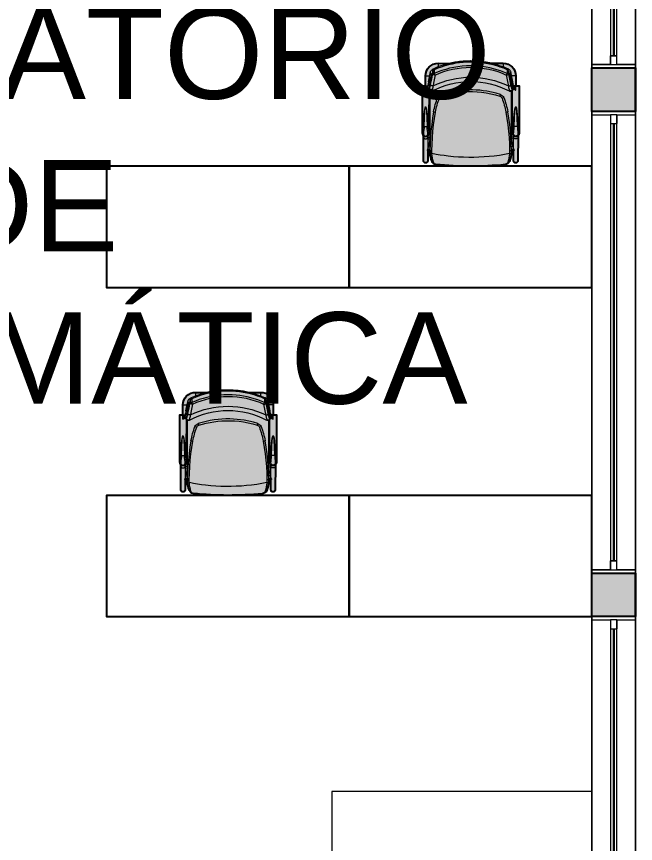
# Model space of a CAD drawing. Header units: metres. Extents: x 512 to 829, y -209 to 245.
# Drawn here: x 694.968 to 698.538, y -178.969 to -174.194 of the extents above; entities that cross this region are included whole.
import ezdxf

# ---------------------------------------------------------------- set-up
doc = ezdxf.new("R2010")
doc.units = ezdxf.units.M
doc.header["$LTSCALE"] = 0.508
doc.set_wipeout_variables(frame=1)
doc.header["$PDSIZE"] = -2
doc.layers.get('0').update_dxf_attribs({"lineweight": 15})
for name, color, linetype, lineweight in [('AMB-NOVOS', 10, 'Continuous', 15), ('None', 7, 'Continuous', 5), ('NãoImprimir', 7, 'Continuous', 5), ('Peitoris', 2, 'Continuous', 5), ('Telhado-Princ', 7, 'Continuous', 5)]:
    doc.layers.add(name, color=color, linetype=linetype, lineweight=lineweight)
for name, color, linetype in [('ARQ-MOB', 250, 'Continuous'), ('MB-ARQ-MOBILIÁRIO 02', 2, 'Continuous'), ('MB-ARQ-MOBILIÁRIO-CADEIRAS', 7, 'Continuous')]:
    doc.layers.add(name, color=color, linetype=linetype)
doc.layers.add('MB-ARQ-MOBILIÁRIO-CADEIRAS-02', color=7, linetype='Continuous', true_color=0x747474)

# ---------------------------------------------------------------- blocks, each defined once
blk = doc.blocks.new('Grupo-4688')
at = {"color": 7, "linetype": 'Continuous', "lineweight": 5}
for points in [[(-1.325, 0.125), (-1.30595, 0.125), (-1.30595, -0.125), (-1.325, -0.125)], [(1.30595, 0.125), (1.325, 0.125), (1.325, -0.125), (1.30595, -0.125)]]:
    blk.add_wipeout(points, dxfattribs=at).dxf.layer = 'None'
at = {"layer": 'None', "color": 7, "linetype": 'Continuous', "lineweight": 5}
for points in [[(-1.325, 0.125), (-1.30595, 0.125), (-1.30595, -0.125), (-1.325, -0.125)], [(1.30595, 0.125), (1.325, 0.125), (1.325, -0.125), (1.30595, -0.125)]]:
    blk.add_lwpolyline(points, close=True, dxfattribs=at)
blk = doc.blocks.new('Grupo-4689')
at = {"layer": 'None', "color": 7}
blk.add_blockref('Grupo-4688', (0, 0), dxfattribs=at)
at = {"layer": 'None', "color": 7, "linetype": 'Continuous', "lineweight": 5}
for p, q in [((-1.325, 0.125), (-1.30595, 0.125)), ((-1.30595, 0.125), (-1.30595, -0.125)), ((1.325, 0.125), (1.30595, 0.125)), ((1.30595, 0.125), (1.30595, -0.125)), ((-1.325, -0.125), (-1.30595, -0.125)), ((1.325, -0.125), (1.30595, -0.125))]:
    blk.add_line(p, q, dxfattribs=at)
blk = doc.blocks.new('Grupo-4690')
at = {"layer": 'None', "color": 7, "linetype": 'Continuous', "lineweight": 5}
for p, q in [((-1.3059, 0.0175), (-1.3059, -0.0175)), ((1.3059, 0.0175), (1.3059, -0.0175))]:
    blk.add_line(p, q, dxfattribs=at)
blk = doc.blocks.new('Grupo-4691')
at = {"color": 7, "linetype": 'Continuous', "lineweight": 5}
for points in [[(-1.3059, 0.0175), (-1.2551, 0.0175), (-1.2551, -0.0175), (-1.3059, -0.0175)], [(1.2551, 0.0175), (1.3059, 0.0175), (1.3059, -0.0175), (1.2551, -0.0175)]]:
    blk.add_wipeout(points, dxfattribs=at).dxf.layer = 'None'
at = {"layer": 'None', "color": 7, "linetype": 'Continuous', "lineweight": 5}
for points in [[(-1.3059, 0.0175), (-1.2551, 0.0175), (-1.2551, -0.0175), (-1.3059, -0.0175)], [(1.2551, 0.0175), (1.3059, 0.0175), (1.3059, -0.0175), (1.2551, -0.0175)]]:
    blk.add_lwpolyline(points, close=True, dxfattribs=at)
blk = doc.blocks.new('Grupo-4692')
at = {"layer": 'None', "color": 7}
blk.add_blockref('Grupo-4690', (0, 0), dxfattribs=at)
at = {"color": 7, "linetype": 'Continuous', "lineweight": 5}
blk.add_wipeout([(-1.2551, 0.0175), (1.2551, 0.0175), (1.2551, -0.0175), (-1.2551, -0.0175)], dxfattribs=at).dxf.layer = 'None'
at = {"layer": 'None', "color": 7, "linetype": 'Continuous', "lineweight": 5}
blk.add_lwpolyline([(-1.2551, 0.0175), (1.2551, 0.0175), (1.2551, -0.0175), (-1.2551, -0.0175)], close=True, dxfattribs=at)
at = {"layer": 'None', "color": 7}
blk.add_blockref('Grupo-4691', (0, 0), dxfattribs=at)
at = {"layer": 'None', "color": 7, "linetype": 'Continuous', "lineweight": 5}
for p, q in [((-1.3059, 0.0175), (-1.2551, 0.0175)), ((-1.2551, 0.0175), (-1.2551, -0.0175)), ((1.3059, 0.0175), (1.2551, 0.0175)), ((1.2551, 0.0175), (1.2551, -0.0175)), ((-1.3059, -0.0175), (-1.2551, -0.0175)), ((1.3059, -0.0175), (1.2551, -0.0175))]:
    blk.add_line(p, q, dxfattribs=at)
blk = doc.blocks.new('Grupo-4693')
at = {"color": 7, "linetype": 'Continuous', "lineweight": 9}
blk.add_wipeout([(-1.25515, 0.000635), (1.25515, 0.000635), (1.25515, -0.000635), (-1.25515, -0.000635)], dxfattribs=at).dxf.layer = 'None'
blk = doc.blocks.new('Grupo-4694')
at = {"layer": 'None', "color": 7}
blk.add_blockref('Grupo-4693', (0, 0), dxfattribs=at)
at = {"layer": 'None', "color": 7, "linetype": 'Continuous', "lineweight": 25}
for p, q in [((-1.25515, 0.000635), (1.25515, 0.000635)), ((-1.25515, -0.000635), (1.25515, -0.000635))]:
    blk.add_line(p, q, dxfattribs=at)
blk = doc.blocks.new('Grupo-4695')
at = {"layer": 'None', "color": 7, "linetype": 'Continuous', "lineweight": 20}
for p, q in [((1.325, 0.125), (-1.325, 0.125)), ((1.325, -0.125), (-1.325, -0.125))]:
    blk.add_line(p, q, dxfattribs=at)
blk = doc.blocks.new('Window (2D)-405')
at = {"color": 7, "linetype": 'Continuous', "lineweight": 5}
blk.add_wipeout([(-1.325, 0.125), (1.325, 0.125), (1.325, -0.125), (-1.325, -0.125)], dxfattribs=at).dxf.layer = 'None'
at = {"layer": 'None', "color": 7}
blk.add_blockref('Grupo-4689', (0, 0), dxfattribs=at)
at = {"layer": 'None', "color": 7, "linetype": 'Continuous', "lineweight": 5}
for p, q in [((-1.325, 0.125), (1.325, 0.125)), ((-1.325, -0.125), (1.325, -0.125))]:
    blk.add_line(p, q, dxfattribs=at)
at = {"layer": 'NãoImprimir', "linetype": 'Continuous'}
for p in [(-1.325, 0), (1.325, 0)]:
    blk.add_point(p, dxfattribs=at)
at = {"layer": 'Peitoris'}
blk.add_blockref('Grupo-4692', (0, 0), dxfattribs=at)
blk.add_blockref('Grupo-4694', (0, 0), dxfattribs=at)
at = {"layer": 'Telhado-Princ'}
blk.add_blockref('Grupo-4695', (0, 0), dxfattribs=at)
blk = doc.blocks.new('Grupo-4696')
at = {"color": 7, "linetype": 'Continuous', "lineweight": 5}
for points in [[(-1.325, 0.125), (-1.30595, 0.125), (-1.30595, -0.125), (-1.325, -0.125)], [(1.30595, 0.125), (1.325, 0.125), (1.325, -0.125), (1.30595, -0.125)]]:
    blk.add_wipeout(points, dxfattribs=at).dxf.layer = 'None'
at = {"layer": 'None', "color": 7, "linetype": 'Continuous', "lineweight": 5}
for points in [[(-1.325, 0.125), (-1.30595, 0.125), (-1.30595, -0.125), (-1.325, -0.125)], [(1.30595, 0.125), (1.325, 0.125), (1.325, -0.125), (1.30595, -0.125)]]:
    blk.add_lwpolyline(points, close=True, dxfattribs=at)
blk = doc.blocks.new('Grupo-4697')
at = {"layer": 'None', "color": 7}
blk.add_blockref('Grupo-4696', (0, 0), dxfattribs=at)
at = {"layer": 'None', "color": 7, "linetype": 'Continuous', "lineweight": 5}
for p, q in [((-1.325, 0.125), (-1.30595, 0.125)), ((-1.30595, 0.125), (-1.30595, -0.125)), ((1.325, 0.125), (1.30595, 0.125)), ((1.30595, 0.125), (1.30595, -0.125)), ((-1.325, -0.125), (-1.30595, -0.125)), ((1.325, -0.125), (1.30595, -0.125))]:
    blk.add_line(p, q, dxfattribs=at)
blk = doc.blocks.new('Grupo-4698')
at = {"layer": 'None', "color": 7, "linetype": 'Continuous', "lineweight": 5}
for p, q in [((-1.3059, 0.0175), (-1.3059, -0.0175)), ((1.3059, 0.0175), (1.3059, -0.0175))]:
    blk.add_line(p, q, dxfattribs=at)
blk = doc.blocks.new('Grupo-4699')
at = {"color": 7, "linetype": 'Continuous', "lineweight": 5}
for points in [[(-1.3059, 0.0175), (-1.2551, 0.0175), (-1.2551, -0.0175), (-1.3059, -0.0175)], [(1.2551, 0.0175), (1.3059, 0.0175), (1.3059, -0.0175), (1.2551, -0.0175)]]:
    blk.add_wipeout(points, dxfattribs=at).dxf.layer = 'None'
at = {"layer": 'None', "color": 7, "linetype": 'Continuous', "lineweight": 5}
for points in [[(-1.3059, 0.0175), (-1.2551, 0.0175), (-1.2551, -0.0175), (-1.3059, -0.0175)], [(1.2551, 0.0175), (1.3059, 0.0175), (1.3059, -0.0175), (1.2551, -0.0175)]]:
    blk.add_lwpolyline(points, close=True, dxfattribs=at)
blk = doc.blocks.new('Grupo-4700')
at = {"layer": 'None', "color": 7}
blk.add_blockref('Grupo-4698', (0, 0), dxfattribs=at)
at = {"color": 7, "linetype": 'Continuous', "lineweight": 5}
blk.add_wipeout([(-1.2551, 0.0175), (1.2551, 0.0175), (1.2551, -0.0175), (-1.2551, -0.0175)], dxfattribs=at).dxf.layer = 'None'
at = {"layer": 'None', "color": 7, "linetype": 'Continuous', "lineweight": 5}
blk.add_lwpolyline([(-1.2551, 0.0175), (1.2551, 0.0175), (1.2551, -0.0175), (-1.2551, -0.0175)], close=True, dxfattribs=at)
at = {"layer": 'None', "color": 7}
blk.add_blockref('Grupo-4699', (0, 0), dxfattribs=at)
at = {"layer": 'None', "color": 7, "linetype": 'Continuous', "lineweight": 5}
for p, q in [((-1.3059, 0.0175), (-1.2551, 0.0175)), ((-1.2551, 0.0175), (-1.2551, -0.0175)), ((1.3059, 0.0175), (1.2551, 0.0175)), ((1.2551, 0.0175), (1.2551, -0.0175)), ((-1.3059, -0.0175), (-1.2551, -0.0175)), ((1.3059, -0.0175), (1.2551, -0.0175))]:
    blk.add_line(p, q, dxfattribs=at)
blk = doc.blocks.new('Grupo-4701')
at = {"color": 7, "linetype": 'Continuous', "lineweight": 9}
blk.add_wipeout([(-1.25515, 0.000635), (1.25515, 0.000635), (1.25515, -0.000635), (-1.25515, -0.000635)], dxfattribs=at).dxf.layer = 'None'
blk = doc.blocks.new('Grupo-4702')
at = {"layer": 'None', "color": 7}
blk.add_blockref('Grupo-4701', (0, 0), dxfattribs=at)
at = {"layer": 'None', "color": 7, "linetype": 'Continuous', "lineweight": 25}
for p, q in [((-1.25515, 0.000635), (1.25515, 0.000635)), ((-1.25515, -0.000635), (1.25515, -0.000635))]:
    blk.add_line(p, q, dxfattribs=at)
blk = doc.blocks.new('Grupo-4703')
at = {"layer": 'None', "color": 7, "linetype": 'Continuous', "lineweight": 20}
for p, q in [((1.325, 0.125), (-1.325, 0.125)), ((1.325, -0.125), (-1.325, -0.125))]:
    blk.add_line(p, q, dxfattribs=at)
blk = doc.blocks.new('Window (2D)-406')
at = {"color": 7, "linetype": 'Continuous', "lineweight": 5}
blk.add_wipeout([(-1.325, 0.125), (1.325, 0.125), (1.325, -0.125), (-1.325, -0.125)], dxfattribs=at).dxf.layer = 'None'
at = {"layer": 'None', "color": 7}
blk.add_blockref('Grupo-4697', (0, 0), dxfattribs=at)
at = {"layer": 'None', "color": 7, "linetype": 'Continuous', "lineweight": 5}
for p, q in [((-1.325, 0.125), (1.325, 0.125)), ((-1.325, -0.125), (1.325, -0.125))]:
    blk.add_line(p, q, dxfattribs=at)
at = {"layer": 'NãoImprimir', "linetype": 'Continuous'}
for p in [(-1.325, 0), (1.325, 0)]:
    blk.add_point(p, dxfattribs=at)
at = {"layer": 'Peitoris'}
blk.add_blockref('Grupo-4700', (0, 0), dxfattribs=at)
blk.add_blockref('Grupo-4702', (0, 0), dxfattribs=at)
at = {"layer": 'Telhado-Princ'}
blk.add_blockref('Grupo-4703', (0, 0), dxfattribs=at)
blk = doc.blocks.new('Grupo-4704')
at = {"color": 7, "linetype": 'Continuous', "lineweight": 5}
for points in [[(-1.325, 0.125), (-1.30595, 0.125), (-1.30595, -0.125), (-1.325, -0.125)], [(1.30595, 0.125), (1.325, 0.125), (1.325, -0.125), (1.30595, -0.125)]]:
    blk.add_wipeout(points, dxfattribs=at).dxf.layer = 'None'
at = {"layer": 'None', "color": 7, "linetype": 'Continuous', "lineweight": 5}
for points in [[(-1.325, 0.125), (-1.30595, 0.125), (-1.30595, -0.125), (-1.325, -0.125)], [(1.30595, 0.125), (1.325, 0.125), (1.325, -0.125), (1.30595, -0.125)]]:
    blk.add_lwpolyline(points, close=True, dxfattribs=at)
blk = doc.blocks.new('Grupo-4705')
at = {"layer": 'None', "color": 7}
blk.add_blockref('Grupo-4704', (0, 0), dxfattribs=at)
at = {"layer": 'None', "color": 7, "linetype": 'Continuous', "lineweight": 5}
for p, q in [((-1.325, 0.125), (-1.30595, 0.125)), ((-1.30595, 0.125), (-1.30595, -0.125)), ((1.325, 0.125), (1.30595, 0.125)), ((1.30595, 0.125), (1.30595, -0.125)), ((-1.325, -0.125), (-1.30595, -0.125)), ((1.325, -0.125), (1.30595, -0.125))]:
    blk.add_line(p, q, dxfattribs=at)
blk = doc.blocks.new('Grupo-4706')
at = {"layer": 'None', "color": 7, "linetype": 'Continuous', "lineweight": 5}
for p, q in [((-1.3059, 0.0175), (-1.3059, -0.0175)), ((1.3059, 0.0175), (1.3059, -0.0175))]:
    blk.add_line(p, q, dxfattribs=at)
blk = doc.blocks.new('Grupo-4707')
at = {"color": 7, "linetype": 'Continuous', "lineweight": 5}
for points in [[(-1.3059, 0.0175), (-1.2551, 0.0175), (-1.2551, -0.0175), (-1.3059, -0.0175)], [(1.2551, 0.0175), (1.3059, 0.0175), (1.3059, -0.0175), (1.2551, -0.0175)]]:
    blk.add_wipeout(points, dxfattribs=at).dxf.layer = 'None'
at = {"layer": 'None', "color": 7, "linetype": 'Continuous', "lineweight": 5}
for points in [[(-1.3059, 0.0175), (-1.2551, 0.0175), (-1.2551, -0.0175), (-1.3059, -0.0175)], [(1.2551, 0.0175), (1.3059, 0.0175), (1.3059, -0.0175), (1.2551, -0.0175)]]:
    blk.add_lwpolyline(points, close=True, dxfattribs=at)
blk = doc.blocks.new('Grupo-4708')
at = {"layer": 'None', "color": 7}
blk.add_blockref('Grupo-4706', (0, 0), dxfattribs=at)
at = {"color": 7, "linetype": 'Continuous', "lineweight": 5}
blk.add_wipeout([(-1.2551, 0.0175), (1.2551, 0.0175), (1.2551, -0.0175), (-1.2551, -0.0175)], dxfattribs=at).dxf.layer = 'None'
at = {"layer": 'None', "color": 7, "linetype": 'Continuous', "lineweight": 5}
blk.add_lwpolyline([(-1.2551, 0.0175), (1.2551, 0.0175), (1.2551, -0.0175), (-1.2551, -0.0175)], close=True, dxfattribs=at)
at = {"layer": 'None', "color": 7}
blk.add_blockref('Grupo-4707', (0, 0), dxfattribs=at)
at = {"layer": 'None', "color": 7, "linetype": 'Continuous', "lineweight": 5}
for p, q in [((-1.3059, 0.0175), (-1.2551, 0.0175)), ((-1.2551, 0.0175), (-1.2551, -0.0175)), ((1.3059, 0.0175), (1.2551, 0.0175)), ((1.2551, 0.0175), (1.2551, -0.0175)), ((-1.3059, -0.0175), (-1.2551, -0.0175)), ((1.3059, -0.0175), (1.2551, -0.0175))]:
    blk.add_line(p, q, dxfattribs=at)
blk = doc.blocks.new('Grupo-4709')
at = {"color": 7, "linetype": 'Continuous', "lineweight": 9}
blk.add_wipeout([(-1.25515, 0.000635), (1.25515, 0.000635), (1.25515, -0.000635), (-1.25515, -0.000635)], dxfattribs=at).dxf.layer = 'None'
blk = doc.blocks.new('Grupo-4710')
at = {"layer": 'None', "color": 7}
blk.add_blockref('Grupo-4709', (0, 0), dxfattribs=at)
at = {"layer": 'None', "color": 7, "linetype": 'Continuous', "lineweight": 25}
for p, q in [((-1.25515, 0.000635), (1.25515, 0.000635)), ((-1.25515, -0.000635), (1.25515, -0.000635))]:
    blk.add_line(p, q, dxfattribs=at)
blk = doc.blocks.new('Grupo-4711')
at = {"layer": 'None', "color": 7, "linetype": 'Continuous', "lineweight": 20}
for p, q in [((1.325, 0.125), (-1.325, 0.125)), ((1.325, -0.125), (-1.325, -0.125))]:
    blk.add_line(p, q, dxfattribs=at)
blk = doc.blocks.new('Window (2D)-407')
at = {"color": 7, "linetype": 'Continuous', "lineweight": 5}
blk.add_wipeout([(-1.325, 0.125), (1.325, 0.125), (1.325, -0.125), (-1.325, -0.125)], dxfattribs=at).dxf.layer = 'None'
at = {"layer": 'None', "color": 7}
blk.add_blockref('Grupo-4705', (0, 0), dxfattribs=at)
at = {"layer": 'None', "color": 7, "linetype": 'Continuous', "lineweight": 5}
for p, q in [((-1.325, 0.125), (1.325, 0.125)), ((-1.325, -0.125), (1.325, -0.125))]:
    blk.add_line(p, q, dxfattribs=at)
at = {"layer": 'NãoImprimir', "linetype": 'Continuous'}
for p in [(-1.325, 0), (1.325, 0)]:
    blk.add_point(p, dxfattribs=at)
at = {"layer": 'Peitoris'}
blk.add_blockref('Grupo-4708', (0, 0), dxfattribs=at)
blk.add_blockref('Grupo-4710', (0, 0), dxfattribs=at)
at = {"layer": 'Telhado-Princ'}
blk.add_blockref('Grupo-4711', (0, 0), dxfattribs=at)
blk = doc.blocks.new('Grupo-4859')
at = {"layer": 'None', "linetype": 'Continuous', "lineweight": 0}
for points in [[(-19.1639, -100.4987), (-19.1639, -100.2487), (-18.9139, -100.2487), (-18.9139, -100.4987)], [(-19.1639, -103.3987), (-19.1639, -103.1487), (-18.9139, -103.1487), (-18.9139, -103.3987)]]:
    blk.add_hatch(color=255, dxfattribs=at).paths.add_polyline_path(points)
at = {"layer": 'None', "color": 7, "linetype": 'Continuous', "lineweight": 25}
for points in [[(-19.1639, -100.4987), (-19.1639, -100.2487), (-18.9139, -100.2487), (-18.9139, -100.4987)], [(-19.1639, -103.3987), (-19.1639, -103.1487), (-18.9139, -103.1487), (-18.9139, -103.3987)]]:
    blk.add_lwpolyline(points, close=True, dxfattribs=at)
blk = doc.blocks.new('TECTON FIXA')
h = blk.add_hatch(color=256)
edge = h.paths.add_edge_path()
edge.add_line((-0.2473, 0.0321), (-0.2473, 0.0928))
edge.add_line((-0.2473, 0.0928), (-0.2348, 0.0968))
edge.add_line((-0.2348, 0.0968), (-0.2348, 0.0817))
edge.add_arc((-0.105, 0.0817), 0.1298, 180, 204.5205)
edge.add_arc((-0.1939, 0.0412), 0.0321, 204.5205, 259.9408)
edge.add_arc((-0.002, 2.0405), 2.0405, 264.4455, 275.7159)
edge.add_arc((0.196, 0.0391), 0.0294, 280.2206, 337.5854)
edge.add_arc((0.0809, 0.0865), 0.1539, 337.5854, 356.3465)
edge.add_line((0.2344, 0.0767), (0.2348, 0.0968))
edge.add_line((0.2348, 0.0968), (0.2473, 0.0928))
edge.add_line((0.2473, 0.0928), (0.2473, 0.0321))
edge.add_arc((0.26, 0.0321), 0.0127, 180, 360)
edge.add_line((0.2727, 0.0321), (0.2726, 0.1751))
edge.add_arc((0.299, 0.1752), 0.0264, 140.266, 180.0527, ccw=False)
edge.add_line((0.2787, 0.192), (0.279, 0.4651))
edge.add_line((0.279, 0.4651), (0.26, 0.4651))
edge.add_line((0.26, 0.4651), (0.2604, 0.5221))
edge.add_arc((0.1881, 0.5226), 0.0723, 359.6453, 450.3547)
edge.add_line((0.1877, 0.5948), (0.1189, 0.5944))
edge.add_arc((0, 0.0855), 0.5226, 76.8468, 102.9792)
edge.add_line((-0.1174, 0.5948), (-0.1877, 0.5948))
edge.add_arc((-0.1877, 0.5221), 0.0727, 90, 180)
edge.add_line((-0.2604, 0.5221), (-0.26, 0.4651))
edge.add_line((-0.26, 0.4651), (-0.279, 0.4651))
edge.add_line((-0.279, 0.4651), (-0.2789, 0.1891))
edge.add_arc((-0.2605, 0.1891), 0.0185, 180.0184, 226.71)
edge.add_line((-0.2731, 0.1757), (-0.2727, 0.0321))
edge.add_arc((-0.26, 0.0321), 0.0127, 180.1644, 360)
blk.add_lwpolyline([(-0.2727, 0.0321, 1), (-0.2473, 0.0321), (-0.2473, 0.0928), (-0.2348, 0.0968), (-0.2348, 0.0817, 0.107401), (-0.2231, 0.0278, 0.246643), (-0.1995, 0.0096, 0.049216), (0.2012, 0.0101, 0.255663), (0.2231, 0.0278, 0.082044), (0.2344, 0.0767), (0.2348, 0.0968), (0.2473, 0.0928), (0.2473, 0.0321, 1), (0.2727, 0.0321), (0.2726, 0.1751, -0.175367), (0.2787, 0.192), (0.279, 0.4651), (0.26, 0.4651), (0.2604, 0.5221, 0.417845), (0.1877, 0.5948), (0.1189, 0.5944, 0.114521), (-0.1174, 0.5948), (-0.1877, 0.5948, 0.414214), (-0.2604, 0.5221), (-0.26, 0.4651), (-0.279, 0.4651), (-0.2789, 0.1891, 0.206597), (-0.2731, 0.1757), (-0.2727, 0.0321, 0.998567), (-0.2473, 0.0321), (-0.2473, 0.0928), (-0.2348, 0.0968)], format="xyb")
at = {"layer": 'MB-ARQ-MOBILIÁRIO-CADEIRAS', "linetype": 'Continuous', "lineweight": 15}
for p, q in [((-0.1174, 0.5948), (-0.1877, 0.5948)), ((-0.1877, 0.5948), (-0.1877, 0.5736)), ((0.1877, 0.5948), (0.1174, 0.5948)), ((0.1877, 0.5948), (0.1877, 0.5736)), ((-0.231, 0.5293), (-0.231, 0.5471)), ((-0.2188, 0.5499), (-0.2192, 0.5482)), ((-0.2192, 0.5482), (-0.2192, 0.5399)), ((-0.2188, 0.5356), (-0.2188, 0.5499)), ((-0.2188, 0.5356), (-0.2098, 0.5356)), ((-0.213, 0.5562), (-0.213, 0.5633)), ((-0.2098, 0.5579), (-0.2098, 0.5356)), ((0.2098, 0.5579), (0.2098, 0.5356)), ((0.2188, 0.5356), (0.2098, 0.5356)), ((0.213, 0.5562), (0.213, 0.5633)), ((0.2188, 0.5356), (0.2188, 0.5499)), ((0.2188, 0.5499), (0.2192, 0.5482)), ((0.2192, 0.5482), (0.2192, 0.5399)), ((0.231, 0.5293), (0.231, 0.5471)), ((-0.2604, 0.5221), (-0.2604, 0.4651)), ((-0.2604, 0.5221), (-0.2358, 0.5221)), ((0.2604, 0.5221), (0.2358, 0.5221)), ((0.2604, 0.4651), (0.2604, 0.5221)), ((-0.279, 0.4651), (-0.279, 0.3557)), ((-0.279, 0.4651), (-0.26, 0.4651)), ((-0.26, 0.44), (-0.26, 0.4651)), ((-0.26, 0.4651), (-0.2485, 0.4651)), ((-0.2532, 0.4441), (-0.2532, 0.4604)), ((-0.2498, 0.4455), (-0.2494, 0.4465)), ((-0.2498, 0.4455), (-0.2498, 0.4456)), ((-0.2492, 0.447), (-0.2494, 0.4466)), ((-0.2494, 0.4465), (-0.2494, 0.4466)), ((-0.2492, 0.4633), (-0.2492, 0.447)), ((-0.241, 0.3558), (-0.241, 0.442)), ((-0.241, 0.4415), (-0.2407, 0.4416)), ((-0.24, 0.4435), (-0.24, 0.4433)), ((-0.2395, 0.4452), (-0.2395, 0.4447)), ((-0.235, 0.1685), (-0.235, 0.4342)), ((-0.2229, 0.4344), (-0.2237, 0.434)), ((-0.2229, 0.4344), (-0.2215, 0.435)), ((0.2229, 0.4344), (0.2215, 0.435)), ((0.2229, 0.4344), (0.2237, 0.434)), ((0.235, 0.4343), (0.235, 0.1685)), ((0.2395, 0.4452), (0.2395, 0.4447)), ((0.24, 0.4433), (0.24, 0.4435)), ((0.241, 0.4415), (0.2407, 0.4416)), ((0.241, 0.442), (0.241, 0.3558)), ((0.26, 0.4651), (0.2485, 0.4651)), ((0.2492, 0.4633), (0.2492, 0.447)), ((0.2492, 0.447), (0.2494, 0.4466)), ((0.2494, 0.4465), (0.2494, 0.4466)), ((0.2498, 0.4455), (0.2494, 0.4465)), ((0.2498, 0.4455), (0.2498, 0.4456)), ((0.2532, 0.4441), (0.2532, 0.4604)), ((0.26, 0.44), (0.26, 0.4651)), ((0.279, 0.4651), (0.26, 0.4651)), ((0.279, 0.3557), (0.279, 0.4651)), ((-0.279, 0.3557), (-0.279, 0.3555)), ((-0.2787, 0.3449), (-0.2788, 0.3449)), ((-0.2412, 0.3449), (-0.2413, 0.3449)), ((-0.241, 0.3556), (-0.241, 0.3558)), ((0.2412, 0.3449), (0.2413, 0.3449)), ((0.2787, 0.3449), (0.2788, 0.3449)), ((0.279, 0.3557), (0.279, 0.3555)), ((-0.279, 0.2629), (-0.279, 0.1891)), ((-0.241, 0.1891), (-0.241, 0.2625)), ((0.241, 0.2625), (0.241, 0.1891)), ((0.279, 0.1891), (0.279, 0.2629)), ((-0.2688, 0.2306), (-0.2512, 0.2306)), ((0.2688, 0.2306), (0.2512, 0.2306)), ((-0.279, 0.1891), (-0.2789, 0.1891)), ((-0.2727, 0.1752), (-0.2727, 0.1691)), ((-0.2727, 0.1691), (-0.2727, 0.0321)), ((-0.2473, 0.1691), (-0.2473, 0.1751)), ((-0.2473, 0.1034), (-0.2473, 0.1691)), ((-0.2473, 0.1685), (-0.235, 0.1685)), ((-0.2473, 0.1596), (-0.2359, 0.1576)), ((-0.2442, 0.1108), (-0.2359, 0.1576)), ((-0.2411, 0.1891), (-0.241, 0.1891)), ((0.2473, 0.1685), (0.235, 0.1685)), ((0.2473, 0.1596), (0.2359, 0.1576)), ((0.2359, 0.1576), (0.2442, 0.1108)), ((0.2411, 0.1891), (0.241, 0.1891)), ((0.2473, 0.1752), (0.2473, 0.1691)), ((0.2473, 0.1691), (0.2473, 0.1034)), ((0.2727, 0.1691), (0.2727, 0.1751)), ((0.2727, 0.0321), (0.2727, 0.1691)), ((0.279, 0.1891), (0.2789, 0.1891)), ((-0.2504, 0.0918), (-0.2348, 0.0968)), ((-0.2473, 0.1097), (-0.2344, 0.1139)), ((-0.2473, 0.1096), (-0.2344, 0.1138)), ((0.2473, 0.1097), (0.2344, 0.1139)), ((0.2473, 0.1096), (0.2344, 0.1138)), ((0.2504, 0.0918), (0.2348, 0.0968)), ((-0.2473, 0.0321), (-0.2473, 0.0929)), ((-0.235, 0.0891), (-0.235, 0.0883)), ((0.235, 0.0883), (0.235, 0.0891)), ((0.2473, 0.093), (0.2473, 0.0321)), ((-0.2231, 0.0278), (-0.2231, 0.0285)), ((-0.1981, 0.0092), (-0.1981, 0.0093)), ((0.1981, 0.0092), (0.1981, 0.0093)), ((0.2231, 0.0278), (0.2231, 0.0285))]:
    blk.add_line(p, q, dxfattribs=at)
at = {"layer": 'MB-ARQ-MOBILIÁRIO-CADEIRAS', "linetype": 'Continuous', "lineweight": 15, "flags": 128}
for points in [[(-0.213, 0.5633), (-0.1931, 0.5716), (-0.1728, 0.5791), (-0.1523, 0.5857), (-0.1315, 0.5915), (-0.1098, 0.5966), (-0.0879, 0.6008), (-0.0659, 0.604), (-0.0438, 0.6063), (-0.0219, 0.6077), (0, 0.6082), (0.0216, 0.6077), (0.0432, 0.6064), (0.0648, 0.6042), (0.0862, 0.6011), (0.1081, 0.597), (0.1298, 0.5919), (0.1512, 0.586), (0.1724, 0.5792), (0.1929, 0.5717), (0.213, 0.5633)], [(-0.2098, 0.5579), (-0.1903, 0.566), (-0.1704, 0.5732), (-0.1503, 0.5797), (-0.1299, 0.5854), (-0.1087, 0.5903), (-0.0873, 0.5944), (-0.0658, 0.5976), (-0.0441, 0.5999), (-0.0221, 0.6013), (0, 0.6018), (0.0214, 0.6013), (0.0429, 0.6), (0.0642, 0.5978), (0.0854, 0.5947), (0.1071, 0.5907), (0.1286, 0.5857), (0.1499, 0.5798), (0.1709, 0.5731), (0.1905, 0.5659), (0.2098, 0.5579)], [(-0.2098, 0.5356), (-0.1906, 0.5437), (-0.1711, 0.5511), (-0.1513, 0.5576), (-0.1313, 0.5634), (-0.1104, 0.5685), (-0.0894, 0.5727), (-0.0681, 0.576), (-0.0468, 0.5785), (-0.0234, 0.5801), (0, 0.5806), (0.0246, 0.58), (0.0491, 0.5782), (0.0736, 0.5752), (0.0978, 0.5711), (0.1218, 0.5658), (0.1443, 0.5598), (0.1665, 0.5527), (0.1884, 0.5446), (0.2098, 0.5356)], [(-0.2427, 0.4875), (-0.2369, 0.5175), (-0.231, 0.5471)], [(-0.2419, 0.4736), (-0.2365, 0.5017), (-0.231, 0.5293)], [(-0.2256, 0.526), (-0.2263, 0.5221), (-0.2293, 0.5066), (-0.2362, 0.4704)], [(-0.2317, 0.4728), (-0.2257, 0.5037), (-0.2196, 0.5341)], [(-0.2313, 0.4728), (-0.2251, 0.5044), (-0.2188, 0.5356)], [(-0.231, 0.5471), (-0.23, 0.5497), (-0.2282, 0.5524), (-0.2259, 0.5549), (-0.2231, 0.5573), (-0.2196, 0.5598), (-0.2156, 0.5621), (-0.213, 0.5633)], [(-0.231, 0.5293), (-0.2304, 0.5309), (-0.2292, 0.5326), (-0.2273, 0.5345), (-0.2247, 0.5366), (-0.2221, 0.5383), (-0.2192, 0.5399)], [(-0.2188, 0.5499), (-0.2183, 0.5512), (-0.2174, 0.5526), (-0.2163, 0.5538), (-0.2149, 0.555), (-0.2131, 0.5562), (-0.2111, 0.5573), (-0.2098, 0.5579)], [(-0.2055, 0.5271), (-0.2075, 0.5268), (-0.2095, 0.5268), (-0.2116, 0.5272), (-0.2135, 0.528), (-0.2152, 0.5291), (-0.2166, 0.5304), (-0.2178, 0.532), (-0.2185, 0.5338), (-0.2188, 0.5356)], [(-0.2055, 0.5271), (-0.2073, 0.5176), (-0.2147, 0.4791), (-0.2174, 0.4646)], [(0.2055, 0.5271), (0.2075, 0.5268), (0.2095, 0.5268), (0.2116, 0.5272), (0.2135, 0.528), (0.2152, 0.5291), (0.2167, 0.5304), (0.2178, 0.532), (0.2185, 0.5338), (0.2188, 0.5356)], [(0.2055, 0.5271), (0.2073, 0.5176), (0.2147, 0.4791), (0.2174, 0.4646)], [(0.2188, 0.5499), (0.2183, 0.5512), (0.2174, 0.5526), (0.2163, 0.5538), (0.2149, 0.555), (0.2131, 0.5562), (0.2111, 0.5573), (0.2098, 0.5579)], [(0.231, 0.5471), (0.23, 0.5497), (0.2282, 0.5524), (0.2259, 0.5549), (0.2231, 0.5573), (0.2196, 0.5598), (0.2156, 0.5621), (0.213, 0.5633)], [(0.2313, 0.4728), (0.2251, 0.5044), (0.2188, 0.5356)], [(0.231, 0.5293), (0.2304, 0.5309), (0.2292, 0.5326), (0.2273, 0.5345), (0.2247, 0.5366), (0.2221, 0.5383), (0.2192, 0.5399)], [(0.2317, 0.4728), (0.2257, 0.5037), (0.2196, 0.5341)], [(0.2256, 0.526), (0.2263, 0.5221), (0.2293, 0.5066), (0.2362, 0.4704)], [(0.2427, 0.4875), (0.2369, 0.5175), (0.231, 0.5471)], [(0.2419, 0.4736), (0.2365, 0.5017), (0.231, 0.5293)], [(-0.2494, 0.4466), (-0.2496, 0.4462), (-0.2498, 0.4456)], [(-0.2494, 0.4465), (-0.2481, 0.4496), (-0.2468, 0.4532), (-0.2456, 0.4574), (-0.2437, 0.4649), (-0.2419, 0.4736)], [(-0.2435, 0.4431), (-0.2439, 0.442), (-0.244, 0.4412)], [(-0.244, 0.4412), (-0.2428, 0.4417), (-0.2417, 0.442), (-0.2411, 0.4421), (-0.241, 0.442)], [(-0.2362, 0.4704), (-0.2369, 0.4665), (-0.2384, 0.4594), (-0.24, 0.4532), (-0.2417, 0.4476), (-0.2435, 0.4431)], [(-0.24, 0.4433), (-0.2399, 0.4437), (-0.2395, 0.4447)], [(-0.24, 0.4433), (-0.24, 0.4429), (-0.2398, 0.4414), (-0.2394, 0.4398), (-0.2388, 0.4383), (-0.2379, 0.4368), (-0.2366, 0.4355), (-0.2352, 0.4344), (-0.2338, 0.4336), (-0.2323, 0.4331), (-0.2309, 0.4328), (-0.2295, 0.4327), (-0.2283, 0.4327), (-0.2272, 0.4329), (-0.2261, 0.4332), (-0.225, 0.4335), (-0.2237, 0.434), (-0.2237, 0.434)], [(-0.2395, 0.4452), (-0.2381, 0.4482), (-0.2368, 0.4519), (-0.2355, 0.4561), (-0.2342, 0.4611), (-0.2329, 0.4666), (-0.2317, 0.4728)], [(-0.2395, 0.4447), (-0.2381, 0.4477), (-0.2367, 0.4514), (-0.2353, 0.4557), (-0.234, 0.4608), (-0.2326, 0.4665), (-0.2313, 0.4728)], [(-0.2174, 0.4646), (-0.2192, 0.4642), (-0.2211, 0.4641), (-0.2231, 0.4643), (-0.2249, 0.4648), (-0.2266, 0.4657), (-0.2281, 0.4667), (-0.2294, 0.468), (-0.2304, 0.4695), (-0.231, 0.4711), (-0.2313, 0.4728)], [(-0.2248, 0.4359), (-0.2252, 0.435), (-0.2253, 0.4344), (-0.225, 0.434), (-0.2244, 0.4339), (-0.2229, 0.4344)], [(-0.2174, 0.4646), (-0.2182, 0.4599), (-0.2191, 0.4555), (-0.2204, 0.4494), (-0.2218, 0.4441), (-0.2233, 0.4395), (-0.2248, 0.4359)], [(-0.2237, 0.434), (-0.2228, 0.4344), (-0.2215, 0.4351)], [(-0.1722, 0.4145), (-0.1462, 0.4221), (-0.1199, 0.4285), (-0.0933, 0.4336), (-0.0728, 0.4366), (-0.0521, 0.4389), (-0.0314, 0.4405), (-0.0106, 0.4412), (0.0122, 0.4412), (0.0351, 0.4402), (0.0579, 0.4384), (0.0806, 0.4356), (0.1038, 0.4317), (0.1269, 0.4269), (0.1497, 0.4212), (0.1722, 0.4145)], [(0.1683, 0.4049), (0.1469, 0.4113), (0.1253, 0.4168), (0.1034, 0.4215), (0.0814, 0.4252), (0.0586, 0.4282), (0.0356, 0.4301), (0.0126, 0.4312), (-0.0104, 0.4312), (-0.0369, 0.4301), (-0.0633, 0.4277), (-0.0895, 0.424), (-0.1161, 0.4189), (-0.1424, 0.4126), (-0.1683, 0.4049)], [(0.2174, 0.4646), (0.2192, 0.4642), (0.2211, 0.4641), (0.2231, 0.4643), (0.2249, 0.4648), (0.2266, 0.4657), (0.2281, 0.4667), (0.2294, 0.468), (0.2304, 0.4695), (0.231, 0.4711), (0.2313, 0.4728)], [(0.2174, 0.4646), (0.2183, 0.4599), (0.2191, 0.4555), (0.2204, 0.4494), (0.2218, 0.4441), (0.2233, 0.4395), (0.2248, 0.4359)], [(0.2216, 0.4351), (0.2224, 0.4346), (0.2237, 0.434)], [(0.2248, 0.4359), (0.2252, 0.435), (0.2253, 0.4344), (0.225, 0.434), (0.2244, 0.4339), (0.2229, 0.4344)], [(0.2237, 0.434), (0.2249, 0.4335), (0.226, 0.4332), (0.2272, 0.4329), (0.2284, 0.4327), (0.2297, 0.4327), (0.2311, 0.4328), (0.2326, 0.4332), (0.2342, 0.4338), (0.2356, 0.4346), (0.2369, 0.4357), (0.2381, 0.4371), (0.2389, 0.4386), (0.2395, 0.4401), (0.2399, 0.4416), (0.24, 0.4431), (0.24, 0.4433)], [(0.2395, 0.4447), (0.2381, 0.4477), (0.2367, 0.4514), (0.2353, 0.4557), (0.234, 0.4608), (0.2326, 0.4665), (0.2313, 0.4728)], [(0.2395, 0.4452), (0.2381, 0.4482), (0.2368, 0.4519), (0.2355, 0.4561), (0.2342, 0.4611), (0.2329, 0.4666), (0.2317, 0.4728)], [(0.2362, 0.4704), (0.237, 0.4665), (0.2384, 0.4594), (0.24, 0.4532), (0.2417, 0.4476), (0.2435, 0.4431)], [(0.24, 0.4433), (0.2399, 0.4437), (0.2395, 0.4447)], [(0.244, 0.4412), (0.2428, 0.4417), (0.2417, 0.442), (0.2411, 0.4421), (0.241, 0.442)], [(0.2494, 0.4465), (0.2481, 0.4496), (0.2468, 0.4532), (0.2456, 0.4574), (0.2437, 0.4649), (0.2419, 0.4736)], [(0.2435, 0.4431), (0.2439, 0.442), (0.244, 0.4412)], [(0.2494, 0.4466), (0.2496, 0.4462), (0.2498, 0.4456)], [(-0.1722, 0.4145), (-0.172, 0.4144), (-0.1717, 0.4139), (-0.1713, 0.413), (-0.1708, 0.4118), (-0.1702, 0.4104), (-0.1696, 0.4087), (-0.1689, 0.4068), (-0.1683, 0.4049)], [(0.1722, 0.4145), (0.172, 0.4144), (0.1717, 0.4139), (0.1713, 0.413), (0.1708, 0.4118), (0.1702, 0.4104), (0.1696, 0.4087), (0.1689, 0.4068), (0.1683, 0.4049)], [(-0.279, 0.3555), (-0.279, 0.3541), (-0.2789, 0.351), (-0.2788, 0.348), (-0.2788, 0.3452), (-0.2788, 0.3449)], [(-0.279, 0.3555), (-0.279, 0.354), (-0.2789, 0.3511), (-0.2787, 0.3479), (-0.2787, 0.3461), (-0.2787, 0.3449)], [(-0.2788, 0.3449), (-0.2789, 0.3234), (-0.2789, 0.2973), (-0.279, 0.2795)], [(-0.2787, 0.3449), (-0.2788, 0.3197), (-0.2789, 0.2945), (-0.279, 0.2795)], [(-0.2413, 0.3449), (-0.2413, 0.3481), (-0.2411, 0.3513), (-0.241, 0.3539), (-0.241, 0.3556)], [(-0.241, 0.2808), (-0.2411, 0.2897), (-0.2412, 0.315), (-0.2413, 0.3449)], [(-0.2412, 0.3449), (-0.2412, 0.347), (-0.2411, 0.3498), (-0.241, 0.3526), (-0.241, 0.3556)], [(-0.241, 0.2808), (-0.2411, 0.3058), (-0.2412, 0.332), (-0.2412, 0.3449)], [(0.2413, 0.3449), (0.2413, 0.3481), (0.2411, 0.3513), (0.241, 0.3539), (0.241, 0.3558)], [(0.2412, 0.3449), (0.2412, 0.3307), (0.2411, 0.3046), (0.241, 0.2806)], [(0.241, 0.2806), (0.2411, 0.2897), (0.2412, 0.315), (0.2413, 0.3449)], [(0.279, 0.3555), (0.279, 0.354), (0.2789, 0.3511), (0.2787, 0.3479), (0.2787, 0.3461), (0.2787, 0.3449)], [(0.2787, 0.3449), (0.2788, 0.3197), (0.2789, 0.2945), (0.279, 0.2794)], [(0.2788, 0.3449), (0.2788, 0.3462), (0.2789, 0.3489), (0.2789, 0.3518), (0.279, 0.3548), (0.279, 0.3555)], [(0.279, 0.2794), (0.279, 0.2936), (0.2789, 0.3197), (0.2788, 0.3449)], [(-0.235, 0.0909), (-0.234, 0.1283), (-0.2321, 0.1657), (-0.2291, 0.203), (-0.225, 0.2405), (-0.2199, 0.2778), (-0.2138, 0.315)], [(-0.2031, 0.3133), (-0.2091, 0.2767), (-0.2141, 0.24), (-0.2181, 0.2031), (-0.2212, 0.1658), (-0.2232, 0.1285), (-0.2242, 0.0912)], [(0.2242, 0.0912), (0.2232, 0.1283), (0.2212, 0.1653), (0.2182, 0.2023), (0.2142, 0.2394), (0.2091, 0.2765), (0.2031, 0.3133)], [(0.2138, 0.315), (0.2199, 0.2781), (0.225, 0.241), (0.229, 0.2038), (0.232, 0.1662), (0.234, 0.1286), (0.235, 0.0909)], [(-0.279, 0.2795), (-0.279, 0.2693), (-0.279, 0.2629)], [(-0.241, 0.2625), (-0.241, 0.2645), (-0.241, 0.2808)], [(0.241, 0.2625), (0.241, 0.2645), (0.241, 0.2806)], [(0.279, 0.2794), (0.279, 0.2693), (0.279, 0.2629)], [(-0.2789, 0.1891), (-0.2784, 0.195), (-0.2776, 0.201), (-0.2765, 0.2072), (-0.2754, 0.2136), (-0.2741, 0.2221), (-0.2733, 0.2308)], [(-0.2688, 0.2306), (-0.2693, 0.2216), (-0.2702, 0.2126), (-0.2716, 0.1997), (-0.2722, 0.1933), (-0.2725, 0.187)], [(-0.2475, 0.187), (-0.248, 0.1956), (-0.2489, 0.2044), (-0.2503, 0.2174), (-0.2508, 0.224), (-0.2512, 0.2306)], [(-0.2467, 0.2308), (-0.2462, 0.2245), (-0.2454, 0.2182), (-0.2443, 0.212), (-0.2432, 0.2058), (-0.2419, 0.1974), (-0.2411, 0.1891)], [(0.2467, 0.2308), (0.2462, 0.2245), (0.2454, 0.2182), (0.2443, 0.212), (0.2432, 0.2058), (0.2419, 0.1974), (0.2411, 0.1891)], [(0.2475, 0.187), (0.248, 0.1956), (0.2489, 0.2044), (0.2503, 0.2174), (0.2508, 0.224), (0.2512, 0.2306)], [(0.2688, 0.2306), (0.2693, 0.2216), (0.2702, 0.2126), (0.2716, 0.1997), (0.2722, 0.1933), (0.2725, 0.187)], [(0.2789, 0.1891), (0.2784, 0.195), (0.2776, 0.201), (0.2765, 0.2072), (0.2754, 0.2136), (0.2741, 0.2221), (0.2733, 0.2308)], [(-0.2789, 0.1891), (-0.2787, 0.1887), (-0.2783, 0.1883), (-0.2776, 0.188), (-0.2769, 0.1877), (-0.2759, 0.1874), (-0.2749, 0.1872), (-0.2737, 0.1871), (-0.2725, 0.187)], [(-0.2782, 0.184), (-0.2787, 0.186), (-0.2789, 0.1891)], [(-0.2783, 0.184), (-0.2778, 0.1824), (-0.2768, 0.1803), (-0.2755, 0.1783), (-0.274, 0.1765), (-0.2722, 0.1749), (-0.2703, 0.1735), (-0.2682, 0.1724), (-0.2659, 0.1715), (-0.2635, 0.171), (-0.2611, 0.1707), (-0.2586, 0.1707), (-0.2562, 0.171), (-0.2538, 0.1716), (-0.2515, 0.1725), (-0.2494, 0.1737), (-0.2474, 0.1752), (-0.2457, 0.1768), (-0.2442, 0.1787), (-0.243, 0.1807), (-0.242, 0.1829), (-0.2417, 0.1841)], [(-0.2727, 0.1691), (-0.2726, 0.1676), (-0.2721, 0.1658), (-0.2713, 0.164), (-0.2702, 0.1624), (-0.2688, 0.1609), (-0.2671, 0.1597), (-0.2652, 0.1588), (-0.2632, 0.1582), (-0.2611, 0.1579), (-0.2589, 0.1579), (-0.2568, 0.1582), (-0.2548, 0.1588), (-0.2529, 0.1597), (-0.2512, 0.1609), (-0.2498, 0.1624), (-0.2487, 0.164), (-0.2479, 0.1658), (-0.2474, 0.1676), (-0.2473, 0.1691)], [(-0.2725, 0.187), (-0.2724, 0.1848), (-0.2719, 0.1828), (-0.2711, 0.1809), (-0.27, 0.1792), (-0.2686, 0.1777), (-0.267, 0.1764), (-0.2651, 0.1754), (-0.2631, 0.1748), (-0.2611, 0.1744), (-0.2589, 0.1744), (-0.2569, 0.1748), (-0.2549, 0.1754), (-0.253, 0.1764), (-0.2514, 0.1777), (-0.25, 0.1792), (-0.2488, 0.181), (-0.248, 0.1829), (-0.2476, 0.1849), (-0.2475, 0.187)], [(-0.2475, 0.187), (-0.2463, 0.1871), (-0.2451, 0.1872), (-0.2441, 0.1874), (-0.2431, 0.1877), (-0.2423, 0.188), (-0.2417, 0.1883), (-0.2413, 0.1887), (-0.2411, 0.1891)], [(-0.2411, 0.1891), (-0.2413, 0.1861), (-0.2417, 0.1841)], [(0.2475, 0.187), (0.2463, 0.1871), (0.2451, 0.1872), (0.2441, 0.1874), (0.2431, 0.1877), (0.2424, 0.188), (0.2417, 0.1883), (0.2413, 0.1887), (0.2411, 0.1891)], [(0.2411, 0.1891), (0.2413, 0.1861), (0.2418, 0.184)], [(0.2417, 0.184), (0.2422, 0.1824), (0.2432, 0.1803), (0.2445, 0.1783), (0.246, 0.1765), (0.2478, 0.1749), (0.2497, 0.1735), (0.2518, 0.1724), (0.2541, 0.1715), (0.2565, 0.171), (0.2589, 0.1707), (0.2614, 0.1707), (0.2638, 0.171), (0.2662, 0.1716), (0.2685, 0.1725), (0.2706, 0.1737), (0.2726, 0.1751), (0.2743, 0.1768), (0.2758, 0.1787), (0.277, 0.1807), (0.278, 0.1829), (0.2783, 0.1841)], [(0.2727, 0.1691), (0.2726, 0.1676), (0.2721, 0.1658), (0.2713, 0.164), (0.2702, 0.1624), (0.2688, 0.1609), (0.2671, 0.1597), (0.2652, 0.1588), (0.2632, 0.1582), (0.2611, 0.1579), (0.2589, 0.1579), (0.2568, 0.1582), (0.2548, 0.1588), (0.2529, 0.1597), (0.2512, 0.1609), (0.2498, 0.1624), (0.2487, 0.164), (0.2479, 0.1658), (0.2474, 0.1676), (0.2473, 0.1691)], [(0.2725, 0.187), (0.2724, 0.1848), (0.2719, 0.1828), (0.2711, 0.1809), (0.27, 0.1792), (0.2686, 0.1777), (0.267, 0.1764), (0.2651, 0.1754), (0.2631, 0.1748), (0.2611, 0.1744), (0.2589, 0.1744), (0.2569, 0.1748), (0.2549, 0.1754), (0.253, 0.1764), (0.2514, 0.1777), (0.25, 0.1792), (0.2488, 0.181), (0.248, 0.1829), (0.2476, 0.1849), (0.2475, 0.187)], [(0.2789, 0.1891), (0.2787, 0.1887), (0.2783, 0.1883), (0.2777, 0.188), (0.2769, 0.1877), (0.2759, 0.1874), (0.2749, 0.1872), (0.2737, 0.1871), (0.2725, 0.187)], [(0.2783, 0.1841), (0.2787, 0.186), (0.2789, 0.1891)], [(-0.2473, 0.1034), (-0.2475, 0.1012), (-0.2483, 0.0981), (-0.249, 0.0963), (-0.2498, 0.0946), (-0.2506, 0.0932), (-0.2509, 0.0923), (-0.2509, 0.0919), (-0.2506, 0.0918), (-0.2504, 0.0918)], [(0.2473, 0.1034), (0.2473, 0.1034), (0.2475, 0.1012), (0.2483, 0.0981), (0.249, 0.0963), (0.2498, 0.0946), (0.2506, 0.0932), (0.2509, 0.0923), (0.2509, 0.0919), (0.2506, 0.0918), (0.2504, 0.0918)], [(-0.2341, 0.072), (-0.2348, 0.0814), (-0.235, 0.0909)], [(-0.2341, 0.072), (-0.2339, 0.072), (-0.2332, 0.0721), (-0.2322, 0.0722), (-0.2309, 0.0723), (-0.2292, 0.0725), (-0.2274, 0.0727), (-0.2254, 0.0729), (-0.2233, 0.0732)], [(-0.2242, 0.0912), (-0.224, 0.0822), (-0.2233, 0.0732)], [(-0.2233, 0.0732), (-0.1944, 0.0679), (-0.1653, 0.0633), (-0.1361, 0.0594), (-0.1066, 0.0562), (-0.0771, 0.0538), (-0.0474, 0.0521), (-0.0181, 0.0512), (0.0113, 0.0512), (0.0407, 0.0518), (0.0703, 0.0533), (0.0998, 0.0556), (0.1292, 0.0586), (0.1528, 0.0615), (0.1764, 0.065), (0.1999, 0.0688), (0.2233, 0.0732)], [(0.2233, 0.0732), (0.224, 0.0821), (0.2242, 0.0912)], [(0.2341, 0.072), (0.2339, 0.072), (0.2332, 0.0721), (0.2322, 0.0722), (0.2309, 0.0723), (0.2292, 0.0725), (0.2274, 0.0727), (0.2254, 0.0729), (0.2233, 0.0732)], [(0.235, 0.0909), (0.2348, 0.0814), (0.2341, 0.072)], [(-0.2231, 0.0285), (-0.2226, 0.0275), (-0.2218, 0.0266), (-0.2209, 0.0259), (-0.2197, 0.0253), (-0.2185, 0.0248), (-0.2171, 0.0246), (-0.2157, 0.0245), (-0.2142, 0.0246)], [(-0.2142, 0.0246), (-0.2127, 0.0209), (-0.2109, 0.0178), (-0.2088, 0.0151), (-0.2059, 0.0125), (-0.2028, 0.0107), (-0.1995, 0.0096), (-0.1984, 0.0093), (-0.1981, 0.0093), (-0.1981, 0.0093), (-0.1981, 0.0093)], [(0.1981, 0.0093), (0.167, 0.0067), (0.1358, 0.0045), (0.0895, 0.0021), (0.0432, 0.0007), (-0.0033, 0.0003), (-0.0498, 0.0008), (-0.0869, 0.002), (-0.124, 0.0038), (-0.1611, 0.0062), (-0.1981, 0.0093)], [(-0.1981, 0.0092), (-0.168, 0.0066), (-0.1379, 0.0044), (-0.1076, 0.0027), (-0.0772, 0.0014), (-0.0543, 0.0007), (-0.0314, 0.0002)], [(-0.0314, 0.0002), (0, 0), (0.0314, 0.0002)], [(0.0314, 0.0002), (0.0543, 0.0007), (0.0772, 0.0014), (0.1075, 0.0027), (0.1378, 0.0044), (0.168, 0.0066), (0.1981, 0.0092)], [(0.1981, 0.0093), (0.1981, 0.0093), (0.1981, 0.0093), (0.1984, 0.0093), (0.1995, 0.0096), (0.2028, 0.0107), (0.2059, 0.0125), (0.2088, 0.0151), (0.2109, 0.0178), (0.2127, 0.0209), (0.2142, 0.0246)], [(0.2231, 0.0285), (0.2226, 0.0275), (0.2218, 0.0266), (0.2209, 0.0259), (0.2197, 0.0253), (0.2185, 0.0248), (0.2171, 0.0246), (0.2157, 0.0245), (0.2142, 0.0246)]]:
    blk.add_lwpolyline(points, dxfattribs=at)
at = {"layer": 'MB-ARQ-MOBILIÁRIO-CADEIRAS', "linetype": 'Continuous', "lineweight": 15}
for centre, radius, start, end in [((-0.1877, 0.5221), 0.0727, 90, 180), ((0.1877, 0.5221), 0.0727, 0, 90), ((-0.2269, 0.53), 0.00416, 188.5717, 288.717), ((-0.2102, 0.5209), 0.0162, 125.4756, 161.5012), ((-0.2532, 0.5396), 0.034, 350.6524, 0.5406), ((-0.1511, 0.5605), 0.0638, 202.9741, 211.4804), ((0, 0.0732), 0.4983, 65.6464, 114.3536), ((0.1511, 0.5605), 0.0638, 328.5196, 337.0259), ((0.2532, 0.5396), 0.034, 179.4594, 189.3476), ((0.2102, 0.5209), 0.0162, 18.4988, 54.5244), ((0.2269, 0.53), 0.00416, 251.283, 351.4283), ((-0.3636, 0.5073), 0.1226, 338.9866, 350.7176), ((0, 0.0169), 0.4732, 62.0829, 117.9171), ((0, 0.0169), 0.4977, 64.0966, 115.9034), ((0.3636, 0.5073), 0.1226, 189.2824, 201.0134), ((-0.1961, 0.3364), 0.1217, 116.2047, 121.6837), ((0, 0.0169), 0.4965, 120.6581, 121.5751), ((-0.2584, 0.4718), 0.0125, 294.6433, 317.3538), ((-0.2612, 0.4591), 0.017, 298.1422, 314.8569), ((-0.2453, 0.4455), 0.00447, 179.2728, 287.2626), ((-0.2453, 0.4467), 0.00406, 182.2689, 297.618), ((-0.2378, 0.4743), 0.00418, 189.2495, 291.4292), ((0, 0.0169), 0.4882, 119.4361, 119.547), ((-0.2372, 0.4435), 0.00277, 143.533, 180.5237), ((-0.2293, 0.445), 0.0101, 181.9196, 296.3926), ((0, 0.0169), 0.5113, 116.9435, 117.5164), ((0.2293, 0.445), 0.0101, 243.6074, 358.0804), ((0, 0.0169), 0.5113, 62.4836, 63.0565), ((0.2378, 0.4743), 0.00418, 248.5708, 350.7505), ((0.2372, 0.4435), 0.00277, 359.4763, 36.467), ((0, 0.0169), 0.4882, 60.453, 60.5631), ((0.2453, 0.4467), 0.00406, 242.382, 357.7311), ((0.2453, 0.4455), 0.00447, 252.7374, 0.7272), ((0.2584, 0.4718), 0.0125, 222.6462, 245.3567), ((0.2612, 0.4591), 0.017, 225.1431, 241.8578), ((0.1961, 0.3364), 0.1217, 58.3163, 63.7953), ((0, 0.0169), 0.4965, 58.4249, 59.3419), ((0.2233, 0.2369), 0.444, 158.9059, 169.8688), ((0.2253, 0.2368), 0.4351, 158.9426, 169.8619), ((-0.163, 0.3859), 0.0299, 107.7751, 158.908), ((-0.2178, 0.3051), 0.0955, 67.1835, 73.6696), ((-0.1622, 0.386), 0.0199, 107.8621, 158.9799), ((0.1622, 0.386), 0.0199, 21.0197, 72.1383), ((0.163, 0.3859), 0.0299, 21.0921, 72.2248), ((0.2178, 0.3051), 0.0955, 106.3304, 112.8165), ((-0.2253, 0.2368), 0.4351, 10.1381, 21.0574), ((-0.2233, 0.2369), 0.444, 10.1312, 21.0941), ((0.0864, 0.3477), 0.1549, 358.9672, 2.9502), ((-0.226, 0.2016), 0.1141, 78.4183, 83.8838), ((0.226, 0.2016), 0.1141, 96.1162, 101.5817), ((-0.2642, 0.384), 0.1535, 266.5839, 268.2582), ((-0.2558, 0.384), 0.1535, 271.7418, 273.4161), ((0.2558, 0.384), 0.1535, 266.5839, 268.2582), ((0.2642, 0.384), 0.1535, 271.7418, 273.4161), ((-0.26, 0.1891), 0.019, 180, 195.191), ((-0.26, 0.1891), 0.019, 344.7874, 0), ((-0.2977, 0.1685), 0.0627, 350, 0), ((0.2977, 0.1685), 0.0627, 180, 190), ((0.26, 0.1891), 0.019, 180, 195.1712), ((0.26, 0.1891), 0.019, 344.7721, 0), ((-0.2278, 0.0248), 0.0665, 86.8761, 96.2235), ((-0.0757, 0.0881), 0.1592, 179.9392, 202.2345), ((-0.0703, 0.0901), 0.1647, 186.3143, 201.9491), ((-0.0042, 0.0893), 0.2197, 184.2099, 197.1245), ((0.0044, 0.0892), 0.2195, 342.8701, 355.7956), ((0.0769, 0.0878), 0.1581, 337.7028, 0.1577), ((0.0704, 0.0901), 0.1647, 338.0486, 353.6881), ((0.2278, 0.0248), 0.0665, 83.7765, 93.1239), ((-0.26, 0.0321), 0.0127, 180, 0), ((-0.1945, 0.04), 0.0309, 201.723, 263.2963), ((-0.1952, 0.0392), 0.0301, 202.0606, 264.6057), ((0.1945, 0.04), 0.0309, 276.7037, 338.277), ((0.1952, 0.0391), 0.0301, 275.3866, 337.9471), ((0.26, 0.0321), 0.0127, 180, 0)]:
    blk.add_arc(centre, radius, start, end, dxfattribs=at)
for centre, ratio in [((-0.26, -0.0544), 0.047572), ((-0.26, -0.0546), 0.031548), ((0.26, -0.0544), 0.047572), ((0.26, -0.0546), 0.031548)]:
    blk.add_ellipse(centre, major_axis=(0, 0.3994), ratio=ratio, start_param=5.507673, end_param=7.058698, dxfattribs=at)

msp = doc.modelspace()

# ---------------------------------------------------------------- linework, layer by layer
at = {"layer": 'MB-ARQ-MOBILIÁRIO 02'}
for points in [[(696.887, -175.0585), (695.487, -175.0585), (695.487, -175.7585), (696.887, -175.7585)], [(696.887, -176.9585), (695.487, -176.9585), (695.487, -177.6585), (696.887, -177.6585)]]:
    msp.add_lwpolyline(points, close=True, dxfattribs=at)
at = {"layer": 'None', "color": 7, "linetype": 'Continuous', "lineweight": 25}
for p, q in [((698.287, -174.7414), (698.287, -174.49)), ((698.5384, -174.7414), (698.5384, -174.49)), ((698.287, -177.6585), (698.287, -177.4071)), ((698.5384, -177.6585), (698.5384, -177.4071))]:
    msp.add_line(p, q, dxfattribs=at)

# ---------------------------------------------------------------- block references
at = {"layer": 'MB-ARQ-MOBILIÁRIO-CADEIRAS-02', "linetype": 'Continuous', "xscale": -1}
for p in [(697.5878, -175.0585), (696.1878, -176.9585)]:
    msp.add_blockref('TECTON FIXA', p, dxfattribs=at)

# ---------------------------------------------------------------- texts
at = {"layer": 'AMB-NOVOS', "linetype": 'Continuous', "lineweight": 0, "insert": (693.106, -172.3802), "char_height": 0.528095, "attachment_point": 1}
msp.add_mtext_dynamic_manual_height_columns('\\pi0.6984;{\\fArial|b0|i0|c0|p34;\\LN°:\\l 215\\P\\pi0.74109;\\LNOME: \\P\\pi-0.73116;\\lLABORATÓRIO \\P\\pi1.4257;DE \\P\\pi-0.61733;INFORMÁTICA}', width=3.779715, gutter_width=1.5088, heights=[0], dxfattribs=at)

# ---------------------------------------------------------------- next in the draw order: block references
at = {"layer": 'None', "color": 7, "xscale": -1.005894640890275, "yscale": 1.005894640890275, "zscale": 1.005894640890275, "rotation": 90}
for name, p in [('Window (2D)-405', (698.4127, -173.1572)), ('Window (2D)-406', (698.4127, -176.0742)), ('Window (2D)-407', (698.4127, -178.9913))]:
    msp.add_blockref(name, p, dxfattribs=at)

# ---------------------------------------------------------------- next in the draw order: linework, layer by layer
at = {"layer": 'ARQ-MOB', "linetype": 'Continuous', "lineweight": 0}
msp.add_lwpolyline([(698.287, -178.6682), (696.787, -178.6682), (696.787, -179.2682), (698.287, -179.2682)], close=True, dxfattribs=at)
at = {"layer": 'MB-ARQ-MOBILIÁRIO 02'}
for points in [[(698.287, -175.0585), (696.887, -175.0585), (696.887, -175.7585), (698.287, -175.7585)], [(698.287, -176.9585), (696.887, -176.9585), (696.887, -177.6585), (698.287, -177.6585)]]:
    msp.add_lwpolyline(points, close=True, dxfattribs=at)

# ---------------------------------------------------------------- next in the draw order: block references
at = {"layer": 'None', "color": 7, "xscale": 1.005894640890275, "yscale": 1.005894640890275, "zscale": 1.005894640890275}
msp.add_blockref('Grupo-4859', (717.5638, -73.6503), dxfattribs=at)

doc.saveas('drawing.dxf')
